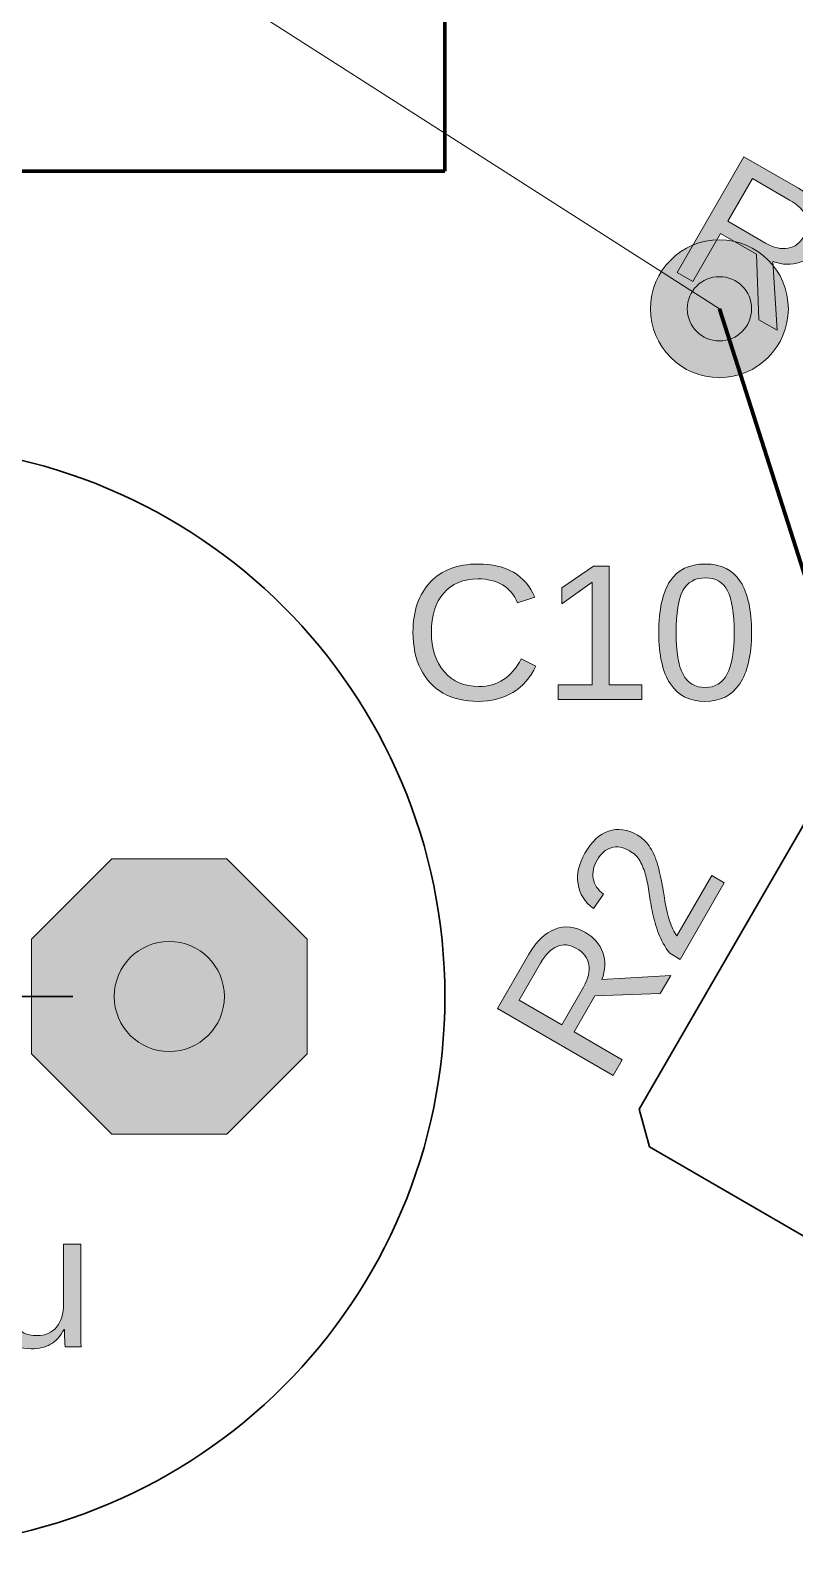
# Model space of a CAD drawing. Header units: millimetres. Extents: x 62.1 to 137.4, y 80.8 to 158.7.
# Drawn here: x 105.05 to 111.98, y 91.37 to 105.14 of the extents above; entities that cross this region are included whole.
import ezdxf

# ---------------------------------------------------------------- set-up
doc = ezdxf.new("R2010")
doc.units = ezdxf.units.MM
doc.header["$MEASUREMENT"] = 0
doc.layers.add('レイヤー 1', color=7, linetype='Continuous', lineweight=0)

# ---------------------------------------------------------------- blocks, each defined once
blk = doc.blocks.new('Block_12')
at = {"layer": 'レイヤー 1'}
h = blk.add_hatch(color=253, dxfattribs=at)
h.dxf.hatch_style = 2
edge = h.paths.add_edge_path()
edge.add_spline(control_points=[(110.004, 96.807), (109.943, 96.842), (109.885, 96.848), (109.829, 96.825), (109.773, 96.802), (109.723, 96.752), (109.678, 96.674), (109.678, 96.674), (109.483, 96.337), (109.483, 96.337), (109.483, 96.337), (109.87, 96.113), (109.87, 96.113), (109.87, 96.113), (110.068, 96.456), (110.068, 96.456), (110.111, 96.531), (110.128, 96.599), (110.116, 96.66), (110.105, 96.722), (110.068, 96.77), (110.004, 96.807)], knot_values=[0, 0, 0, 0, 1, 1, 1, 2, 2, 2, 3, 3, 3, 4, 4, 4, 5, 5, 5, 6, 6, 6, 7, 7, 7, 7], degree=3, periodic=0)
edge = h.paths.add_edge_path()
edge.add_spline(control_points=[(110.764, 96.396), (110.764, 96.396), (110.171, 96.375), (110.171, 96.375), (110.171, 96.375), (109.982, 96.048), (109.982, 96.048), (109.982, 96.048), (110.418, 95.796), (110.418, 95.796), (110.418, 95.796), (110.336, 95.654), (110.336, 95.654), (110.336, 95.654), (109.287, 96.26), (109.287, 96.26), (109.287, 96.26), (109.572, 96.754), (109.572, 96.754), (109.64, 96.872), (109.719, 96.948), (109.809, 96.982), (109.899, 97.016), (109.991, 97.005), (110.086, 96.951), (110.164, 96.906), (110.216, 96.845), (110.243, 96.769), (110.27, 96.693), (110.267, 96.611), (110.235, 96.523), (110.235, 96.523), (110.859, 96.56), (110.859, 96.56), (110.859, 96.56), (110.764, 96.396), (110.764, 96.396)], knot_values=[0, 0, 0, 0, 1, 1, 1, 2, 2, 2, 3, 3, 3, 4, 4, 4, 5, 5, 5, 6, 6, 6, 7, 7, 7, 8, 8, 8, 9, 9, 9, 10, 10, 10, 11, 11, 11, 12, 12, 12, 12], degree=3, periodic=0)
for points, knots in [([(110.764, 96.396), (110.764, 96.396), (110.171, 96.375), (110.171, 96.375), (110.171, 96.375), (109.982, 96.048), (109.982, 96.048), (109.982, 96.048), (110.418, 95.796), (110.418, 95.796), (110.418, 95.796), (110.336, 95.654), (110.336, 95.654), (110.336, 95.654), (109.287, 96.26), (109.287, 96.26), (109.287, 96.26), (109.572, 96.754), (109.572, 96.754), (109.64, 96.872), (109.719, 96.948), (109.809, 96.982), (109.899, 97.016), (109.991, 97.005), (110.086, 96.951), (110.164, 96.906), (110.216, 96.845), (110.243, 96.769), (110.27, 96.693), (110.267, 96.611), (110.235, 96.523), (110.235, 96.523), (110.859, 96.56), (110.859, 96.56), (110.859, 96.56), (110.764, 96.396), (110.764, 96.396)], [0, 0, 0, 0, 1, 1, 1, 2, 2, 2, 3, 3, 3, 4, 4, 4, 5, 5, 5, 6, 6, 6, 7, 7, 7, 8, 8, 8, 9, 9, 9, 10, 10, 10, 11, 11, 11, 12, 12, 12, 12]), ([(110.004, 96.807), (109.943, 96.842), (109.885, 96.848), (109.829, 96.825), (109.773, 96.802), (109.723, 96.752), (109.678, 96.674), (109.678, 96.674), (109.483, 96.337), (109.483, 96.337), (109.483, 96.337), (109.87, 96.113), (109.87, 96.113), (109.87, 96.113), (110.068, 96.456), (110.068, 96.456), (110.111, 96.531), (110.128, 96.599), (110.116, 96.66), (110.105, 96.722), (110.068, 96.77), (110.004, 96.807)], [0, 0, 0, 0, 1, 1, 1, 2, 2, 2, 3, 3, 3, 4, 4, 4, 5, 5, 5, 6, 6, 6, 7, 7, 7, 7])]:
    blk.add_open_spline(points, degree=3, knots=knots, dxfattribs=at)
blk = doc.blocks.new('Block_13')
at = {"layer": 'レイヤー 1'}
h = blk.add_hatch(color=253, dxfattribs=at)
h.dxf.hatch_style = 2
edge = h.paths.add_edge_path()
edge.add_spline(control_points=[(110.944, 96.707), (110.944, 96.707), (110.85, 96.762), (110.85, 96.762), (110.806, 96.821), (110.773, 96.881), (110.749, 96.943), (110.726, 97.006), (110.708, 97.067), (110.695, 97.128), (110.682, 97.189), (110.672, 97.248), (110.664, 97.305), (110.656, 97.363), (110.646, 97.416), (110.633, 97.466), (110.621, 97.515), (110.603, 97.56), (110.581, 97.599), (110.559, 97.638), (110.526, 97.67), (110.483, 97.694), (110.426, 97.728), (110.371, 97.737), (110.32, 97.721), (110.269, 97.706), (110.225, 97.668), (110.191, 97.608), (110.158, 97.551), (110.146, 97.495), (110.156, 97.44), (110.166, 97.385), (110.197, 97.338), (110.249, 97.299), (110.249, 97.299), (110.157, 97.169), (110.157, 97.169), (110.079, 97.227), (110.033, 97.302), (110.018, 97.392), (110.005, 97.482), (110.025, 97.575), (110.081, 97.671), (110.142, 97.777), (110.214, 97.844), (110.296, 97.872), (110.379, 97.9), (110.466, 97.888), (110.558, 97.835), (110.599, 97.811), (110.634, 97.779), (110.663, 97.737), (110.693, 97.695), (110.717, 97.644), (110.736, 97.584), (110.755, 97.524), (110.777, 97.418), (110.802, 97.265), (110.815, 97.181), (110.831, 97.111), (110.849, 97.056), (110.867, 97), (110.889, 96.955), (110.916, 96.92), (110.916, 96.92), (111.232, 97.468), (111.232, 97.468), (111.232, 97.468), (111.345, 97.402), (111.345, 97.402), (111.345, 97.402), (110.944, 96.707), (110.944, 96.707)], knot_values=[0, 0, 0, 0, 1, 1, 1, 2, 2, 2, 3, 3, 3, 4, 4, 4, 5, 5, 5, 6, 6, 6, 7, 7, 7, 8, 8, 8, 9, 9, 9, 10, 10, 10, 11, 11, 11, 12, 12, 12, 13, 13, 13, 14, 14, 14, 15, 15, 15, 16, 16, 16, 17, 17, 17, 18, 18, 18, 19, 19, 19, 20, 20, 20, 21, 21, 21, 22, 22, 22, 23, 23, 23, 24, 24, 24, 24], degree=3, periodic=0)
blk.add_open_spline([(110.944, 96.707), (110.944, 96.707), (110.85, 96.762), (110.85, 96.762), (110.806, 96.821), (110.773, 96.881), (110.749, 96.943), (110.726, 97.006), (110.708, 97.067), (110.695, 97.128), (110.682, 97.189), (110.672, 97.248), (110.664, 97.305), (110.656, 97.363), (110.646, 97.416), (110.633, 97.466), (110.621, 97.515), (110.603, 97.56), (110.581, 97.599), (110.559, 97.638), (110.526, 97.67), (110.483, 97.694), (110.426, 97.728), (110.371, 97.737), (110.32, 97.721), (110.269, 97.706), (110.225, 97.668), (110.191, 97.608), (110.158, 97.551), (110.146, 97.495), (110.156, 97.44), (110.166, 97.385), (110.197, 97.338), (110.249, 97.299), (110.249, 97.299), (110.157, 97.169), (110.157, 97.169), (110.079, 97.227), (110.033, 97.302), (110.018, 97.392), (110.005, 97.482), (110.025, 97.575), (110.081, 97.671), (110.142, 97.777), (110.214, 97.844), (110.296, 97.872), (110.379, 97.9), (110.466, 97.888), (110.558, 97.835), (110.599, 97.811), (110.634, 97.779), (110.663, 97.737), (110.693, 97.695), (110.717, 97.644), (110.736, 97.584), (110.755, 97.524), (110.777, 97.418), (110.802, 97.265), (110.815, 97.181), (110.831, 97.111), (110.849, 97.056), (110.867, 97), (110.889, 96.955), (110.916, 96.92), (110.916, 96.92), (111.232, 97.468), (111.232, 97.468), (111.232, 97.468), (111.345, 97.402), (111.345, 97.402), (111.345, 97.402), (110.944, 96.707), (110.944, 96.707)], degree=3, knots=[0, 0, 0, 0, 1, 1, 1, 2, 2, 2, 3, 3, 3, 4, 4, 4, 5, 5, 5, 6, 6, 6, 7, 7, 7, 8, 8, 8, 9, 9, 9, 10, 10, 10, 11, 11, 11, 12, 12, 12, 13, 13, 13, 14, 14, 14, 15, 15, 15, 16, 16, 16, 17, 17, 17, 18, 18, 18, 19, 19, 19, 20, 20, 20, 21, 21, 21, 22, 22, 22, 23, 23, 23, 24, 24, 24, 24], dxfattribs=at)
blk = doc.blocks.new('Block_16')
at = {"layer": 'レイヤー 1'}
h = blk.add_hatch(color=253, dxfattribs=at)
h.dxf.hatch_style = 2
edge = h.paths.add_edge_path()
edge.add_spline(control_points=[(112.071, 103.274), (112.107, 103.335), (112.113, 103.394), (112.09, 103.45), (112.067, 103.505), (112.016, 103.556), (111.938, 103.601), (111.938, 103.601), (111.601, 103.796), (111.601, 103.796), (111.601, 103.796), (111.377, 103.409), (111.377, 103.409), (111.377, 103.409), (111.721, 103.21), (111.721, 103.21), (111.796, 103.167), (111.864, 103.151), (111.925, 103.163), (111.986, 103.174), (112.035, 103.211), (112.071, 103.274)], knot_values=[0, 0, 0, 0, 1, 1, 1, 2, 2, 2, 3, 3, 3, 4, 4, 4, 5, 5, 5, 6, 6, 6, 7, 7, 7, 7], degree=3, periodic=0)
edge = h.paths.add_edge_path()
edge.add_spline(control_points=[(111.66, 102.514), (111.66, 102.514), (111.639, 103.108), (111.639, 103.108), (111.639, 103.108), (111.312, 103.296), (111.312, 103.296), (111.312, 103.296), (111.061, 102.86), (111.061, 102.86), (111.061, 102.86), (110.918, 102.943), (110.918, 102.943), (110.918, 102.943), (111.524, 103.992), (111.524, 103.992), (111.524, 103.992), (112.018, 103.707), (112.018, 103.707), (112.136, 103.639), (112.213, 103.56), (112.246, 103.47), (112.28, 103.379), (112.27, 103.287), (112.215, 103.193), (112.17, 103.115), (112.11, 103.062), (112.033, 103.036), (111.957, 103.009), (111.875, 103.011), (111.787, 103.043), (111.787, 103.043), (111.824, 102.419), (111.824, 102.419), (111.824, 102.419), (111.66, 102.514), (111.66, 102.514)], knot_values=[0, 0, 0, 0, 1, 1, 1, 2, 2, 2, 3, 3, 3, 4, 4, 4, 5, 5, 5, 6, 6, 6, 7, 7, 7, 8, 8, 8, 9, 9, 9, 10, 10, 10, 11, 11, 11, 12, 12, 12, 12], degree=3, periodic=0)
for points, knots in [([(111.66, 102.514), (111.66, 102.514), (111.639, 103.108), (111.639, 103.108), (111.639, 103.108), (111.312, 103.296), (111.312, 103.296), (111.312, 103.296), (111.061, 102.86), (111.061, 102.86), (111.061, 102.86), (110.918, 102.943), (110.918, 102.943), (110.918, 102.943), (111.524, 103.992), (111.524, 103.992), (111.524, 103.992), (112.018, 103.707), (112.018, 103.707), (112.136, 103.639), (112.213, 103.56), (112.246, 103.47), (112.28, 103.379), (112.27, 103.287), (112.215, 103.193), (112.17, 103.115), (112.11, 103.062), (112.033, 103.036), (111.957, 103.009), (111.875, 103.011), (111.787, 103.043), (111.787, 103.043), (111.824, 102.419), (111.824, 102.419), (111.824, 102.419), (111.66, 102.514), (111.66, 102.514)], [0, 0, 0, 0, 1, 1, 1, 2, 2, 2, 3, 3, 3, 4, 4, 4, 5, 5, 5, 6, 6, 6, 7, 7, 7, 8, 8, 8, 9, 9, 9, 10, 10, 10, 11, 11, 11, 12, 12, 12, 12]), ([(112.071, 103.274), (112.107, 103.335), (112.113, 103.394), (112.09, 103.45), (112.067, 103.505), (112.016, 103.556), (111.938, 103.601), (111.938, 103.601), (111.601, 103.796), (111.601, 103.796), (111.601, 103.796), (111.377, 103.409), (111.377, 103.409), (111.377, 103.409), (111.721, 103.21), (111.721, 103.21), (111.796, 103.167), (111.864, 103.151), (111.925, 103.163), (111.986, 103.174), (112.035, 103.211), (112.071, 103.274)], [0, 0, 0, 0, 1, 1, 1, 2, 2, 2, 3, 3, 3, 4, 4, 4, 5, 5, 5, 6, 6, 6, 7, 7, 7, 7])]:
    blk.add_open_spline(points, degree=3, knots=knots, dxfattribs=at)
blk = doc.blocks.new('Block_72')
at = {"layer": 'レイヤー 1'}
h = blk.add_hatch(color=253, dxfattribs=at)
h.dxf.hatch_style = 2
edge = h.paths.add_edge_path()
edge.add_spline(control_points=[(109.112, 100.162), (108.978, 100.162), (108.873, 100.119), (108.799, 100.032), (108.724, 99.946), (108.687, 99.828), (108.687, 99.678), (108.687, 99.529), (108.726, 99.41), (108.803, 99.319), (108.881, 99.229), (108.986, 99.184), (109.119, 99.184), (109.288, 99.184), (109.416, 99.268), (109.502, 99.436), (109.502, 99.436), (109.636, 99.369), (109.636, 99.369), (109.586, 99.265), (109.516, 99.185), (109.426, 99.131), (109.335, 99.076), (109.23, 99.049), (109.111, 99.049), (108.989, 99.049), (108.883, 99.074), (108.794, 99.125), (108.705, 99.176), (108.637, 99.248), (108.59, 99.343), (108.543, 99.437), (108.52, 99.549), (108.52, 99.678), (108.52, 99.871), (108.572, 100.022), (108.677, 100.132), (108.781, 100.241), (108.925, 100.296), (109.11, 100.296), (109.239, 100.296), (109.347, 100.271), (109.433, 100.221), (109.52, 100.17), (109.584, 100.095), (109.625, 99.996), (109.625, 99.996), (109.469, 99.944), (109.469, 99.944), (109.441, 100.015), (109.396, 100.069), (109.333, 100.106), (109.271, 100.143), (109.197, 100.162), (109.112, 100.162)], knot_values=[0, 0, 0, 0, 1, 1, 1, 2, 2, 2, 3, 3, 3, 4, 4, 4, 5, 5, 5, 6, 6, 6, 7, 7, 7, 8, 8, 8, 9, 9, 9, 10, 10, 10, 11, 11, 11, 12, 12, 12, 13, 13, 13, 14, 14, 14, 15, 15, 15, 16, 16, 16, 17, 17, 17, 18, 18, 18, 18], degree=3, periodic=0)
blk.add_open_spline([(109.112, 100.162), (108.978, 100.162), (108.873, 100.119), (108.799, 100.032), (108.724, 99.946), (108.687, 99.828), (108.687, 99.678), (108.687, 99.529), (108.726, 99.41), (108.803, 99.319), (108.881, 99.229), (108.986, 99.184), (109.119, 99.184), (109.288, 99.184), (109.416, 99.268), (109.502, 99.436), (109.502, 99.436), (109.636, 99.369), (109.636, 99.369), (109.586, 99.265), (109.516, 99.185), (109.426, 99.131), (109.335, 99.076), (109.23, 99.049), (109.111, 99.049), (108.989, 99.049), (108.883, 99.074), (108.794, 99.125), (108.705, 99.176), (108.637, 99.248), (108.59, 99.343), (108.543, 99.437), (108.52, 99.549), (108.52, 99.678), (108.52, 99.871), (108.572, 100.022), (108.677, 100.132), (108.781, 100.241), (108.925, 100.296), (109.11, 100.296), (109.239, 100.296), (109.347, 100.271), (109.433, 100.221), (109.52, 100.17), (109.584, 100.095), (109.625, 99.996), (109.625, 99.996), (109.469, 99.944), (109.469, 99.944), (109.441, 100.015), (109.396, 100.069), (109.333, 100.106), (109.271, 100.143), (109.197, 100.162), (109.112, 100.162)], degree=3, knots=[0, 0, 0, 0, 1, 1, 1, 2, 2, 2, 3, 3, 3, 4, 4, 4, 5, 5, 5, 6, 6, 6, 7, 7, 7, 8, 8, 8, 9, 9, 9, 10, 10, 10, 11, 11, 11, 12, 12, 12, 13, 13, 13, 14, 14, 14, 15, 15, 15, 16, 16, 16, 17, 17, 17, 18, 18, 18, 18], dxfattribs=at)
blk = doc.blocks.new('Block_73')
at = {"layer": 'レイヤー 1'}
h = blk.add_hatch(color=253, dxfattribs=at)
h.dxf.hatch_style = 2
edge = h.paths.add_edge_path()
edge.add_spline(control_points=[(109.837, 99.066), (109.837, 99.066), (109.837, 99.198), (109.837, 99.198), (109.837, 99.198), (110.146, 99.198), (110.146, 99.198), (110.146, 99.198), (110.146, 100.13), (110.146, 100.13), (110.146, 100.13), (109.872, 99.935), (109.872, 99.935), (109.872, 99.935), (109.872, 100.081), (109.872, 100.081), (109.872, 100.081), (110.158, 100.278), (110.158, 100.278), (110.158, 100.278), (110.301, 100.278), (110.301, 100.278), (110.301, 100.278), (110.301, 99.198), (110.301, 99.198), (110.301, 99.198), (110.596, 99.198), (110.596, 99.198), (110.596, 99.198), (110.596, 99.066), (110.596, 99.066), (110.596, 99.066), (109.837, 99.066), (109.837, 99.066)], knot_values=[0, 0, 0, 0, 1, 1, 1, 2, 2, 2, 3, 3, 3, 4, 4, 4, 5, 5, 5, 6, 6, 6, 7, 7, 7, 8, 8, 8, 9, 9, 9, 10, 10, 10, 11, 11, 11, 11], degree=3, periodic=0)
blk.add_open_spline([(109.837, 99.066), (109.837, 99.066), (109.837, 99.198), (109.837, 99.198), (109.837, 99.198), (110.146, 99.198), (110.146, 99.198), (110.146, 99.198), (110.146, 100.13), (110.146, 100.13), (110.146, 100.13), (109.872, 99.935), (109.872, 99.935), (109.872, 99.935), (109.872, 100.081), (109.872, 100.081), (109.872, 100.081), (110.158, 100.278), (110.158, 100.278), (110.158, 100.278), (110.301, 100.278), (110.301, 100.278), (110.301, 100.278), (110.301, 99.198), (110.301, 99.198), (110.301, 99.198), (110.596, 99.198), (110.596, 99.198), (110.596, 99.198), (110.596, 99.066), (110.596, 99.066), (110.596, 99.066), (109.837, 99.066), (109.837, 99.066)], degree=3, knots=[0, 0, 0, 0, 1, 1, 1, 2, 2, 2, 3, 3, 3, 4, 4, 4, 5, 5, 5, 6, 6, 6, 7, 7, 7, 8, 8, 8, 9, 9, 9, 10, 10, 10, 11, 11, 11, 11], dxfattribs=at)
blk = doc.blocks.new('Block_74')
at = {"layer": 'レイヤー 1'}
h = blk.add_hatch(color=253, dxfattribs=at)
h.dxf.hatch_style = 2
edge = h.paths.add_edge_path()
edge.add_spline(control_points=[(111.436, 99.672), (111.436, 99.847), (111.416, 99.974), (111.375, 100.053), (111.335, 100.131), (111.268, 100.171), (111.175, 100.171), (111.08, 100.171), (111.012, 100.132), (110.97, 100.055), (110.928, 99.977), (110.908, 99.85), (110.908, 99.672), (110.908, 99.501), (110.929, 99.374), (110.971, 99.295), (111.013, 99.215), (111.08, 99.175), (111.172, 99.175), (111.263, 99.175), (111.33, 99.216), (111.372, 99.298), (111.415, 99.379), (111.436, 99.504), (111.436, 99.672)], knot_values=[0, 0, 0, 0, 1, 1, 1, 2, 2, 2, 3, 3, 3, 4, 4, 4, 5, 5, 5, 6, 6, 6, 7, 7, 7, 8, 8, 8, 8], degree=3, periodic=0)
edge = h.paths.add_edge_path()
edge.add_spline(control_points=[(111.593, 99.672), (111.593, 99.47), (111.558, 99.316), (111.486, 99.209), (111.415, 99.102), (111.309, 99.049), (111.17, 99.049), (111.031, 99.049), (110.926, 99.102), (110.856, 99.208), (110.786, 99.314), (110.751, 99.469), (110.751, 99.672), (110.751, 99.881), (110.785, 100.037), (110.853, 100.141), (110.921, 100.244), (111.029, 100.296), (111.175, 100.296), (111.318, 100.296), (111.423, 100.244), (111.491, 100.139), (111.559, 100.034), (111.593, 99.878), (111.593, 99.672)], knot_values=[0, 0, 0, 0, 1, 1, 1, 2, 2, 2, 3, 3, 3, 4, 4, 4, 5, 5, 5, 6, 6, 6, 7, 7, 7, 8, 8, 8, 8], degree=3, periodic=0)
for points in [[(111.593, 99.672), (111.593, 99.47), (111.558, 99.316), (111.486, 99.209), (111.415, 99.102), (111.309, 99.049), (111.17, 99.049), (111.031, 99.049), (110.926, 99.102), (110.856, 99.208), (110.786, 99.314), (110.751, 99.469), (110.751, 99.672), (110.751, 99.881), (110.785, 100.037), (110.853, 100.141), (110.921, 100.244), (111.029, 100.296), (111.175, 100.296), (111.318, 100.296), (111.423, 100.244), (111.491, 100.139), (111.559, 100.034), (111.593, 99.878), (111.593, 99.672)], [(111.436, 99.672), (111.436, 99.847), (111.416, 99.974), (111.375, 100.053), (111.335, 100.131), (111.268, 100.171), (111.175, 100.171), (111.08, 100.171), (111.012, 100.132), (110.97, 100.055), (110.928, 99.977), (110.908, 99.85), (110.908, 99.672), (110.908, 99.501), (110.929, 99.374), (110.971, 99.295), (111.013, 99.215), (111.08, 99.175), (111.172, 99.175), (111.263, 99.175), (111.33, 99.216), (111.372, 99.298), (111.415, 99.379), (111.436, 99.504), (111.436, 99.672)]]:
    blk.add_open_spline(points, degree=3, knots=[0, 0, 0, 0, 1, 1, 1, 2, 2, 2, 3, 3, 3, 4, 4, 4, 5, 5, 5, 6, 6, 6, 7, 7, 7, 8, 8, 8, 8], dxfattribs=at)
blk = doc.blocks.new('Block_157')
at = {"layer": 'レイヤー 1'}
h = blk.add_hatch(color=253, dxfattribs=at)
h.dxf.hatch_style = 2
edge = h.paths.add_edge_path()
edge.add_spline(control_points=[(104.916, 94.12), (104.916, 94.12), (104.916, 93.53), (104.916, 93.53), (104.916, 93.469), (104.922, 93.421), (104.934, 93.387), (104.947, 93.353), (104.966, 93.329), (104.992, 93.314), (105.018, 93.299), (105.057, 93.291), (105.108, 93.291), (105.183, 93.291), (105.241, 93.317), (105.285, 93.368), (105.327, 93.419), (105.349, 93.49), (105.349, 93.581), (105.349, 93.581), (105.349, 94.12), (105.349, 94.12), (105.349, 94.12), (105.504, 94.12), (105.504, 94.12), (105.504, 94.12), (105.504, 93.388), (105.504, 93.388), (105.504, 93.279), (105.505, 93.213), (105.509, 93.189), (105.509, 93.189), (105.363, 93.189), (105.363, 93.189), (105.362, 93.192), (105.361, 93.2), (105.361, 93.212), (105.36, 93.225), (105.36, 93.239), (105.359, 93.256), (105.358, 93.272), (105.357, 93.303), (105.356, 93.348), (105.356, 93.348), (105.353, 93.348), (105.353, 93.348), (105.318, 93.284), (105.277, 93.239), (105.23, 93.212), (105.183, 93.185), (105.125, 93.172), (105.055, 93.172), (104.953, 93.172), (104.879, 93.197), (104.831, 93.248), (104.784, 93.299), (104.761, 93.383), (104.761, 93.5), (104.761, 93.5), (104.761, 94.12), (104.761, 94.12), (104.761, 94.12), (104.916, 94.12), (104.916, 94.12)], knot_values=[0, 0, 0, 0, 1, 1, 1, 2, 2, 2, 3, 3, 3, 4, 4, 4, 5, 5, 5, 6, 6, 6, 7, 7, 7, 8, 8, 8, 9, 9, 9, 10, 10, 10, 11, 11, 11, 12, 12, 12, 13, 13, 13, 14, 14, 14, 15, 15, 15, 16, 16, 16, 17, 17, 17, 18, 18, 18, 19, 19, 19, 20, 20, 20, 21, 21, 21, 21], degree=3, periodic=0)
blk.add_open_spline([(104.916, 94.12), (104.916, 94.12), (104.916, 93.53), (104.916, 93.53), (104.916, 93.469), (104.922, 93.421), (104.934, 93.387), (104.947, 93.353), (104.966, 93.329), (104.992, 93.314), (105.018, 93.299), (105.057, 93.291), (105.108, 93.291), (105.183, 93.291), (105.241, 93.317), (105.285, 93.368), (105.327, 93.419), (105.349, 93.49), (105.349, 93.581), (105.349, 93.581), (105.349, 94.12), (105.349, 94.12), (105.349, 94.12), (105.504, 94.12), (105.504, 94.12), (105.504, 94.12), (105.504, 93.388), (105.504, 93.388), (105.504, 93.279), (105.505, 93.213), (105.509, 93.189), (105.509, 93.189), (105.363, 93.189), (105.363, 93.189), (105.362, 93.192), (105.361, 93.2), (105.361, 93.212), (105.36, 93.225), (105.36, 93.239), (105.359, 93.256), (105.358, 93.272), (105.357, 93.303), (105.356, 93.348), (105.356, 93.348), (105.353, 93.348), (105.353, 93.348), (105.318, 93.284), (105.277, 93.239), (105.23, 93.212), (105.183, 93.185), (105.125, 93.172), (105.055, 93.172), (104.953, 93.172), (104.879, 93.197), (104.831, 93.248), (104.784, 93.299), (104.761, 93.383), (104.761, 93.5), (104.761, 93.5), (104.761, 94.12), (104.761, 94.12), (104.761, 94.12), (104.916, 94.12), (104.916, 94.12)], degree=3, knots=[0, 0, 0, 0, 1, 1, 1, 2, 2, 2, 3, 3, 3, 4, 4, 4, 5, 5, 5, 6, 6, 6, 7, 7, 7, 8, 8, 8, 9, 9, 9, 10, 10, 10, 11, 11, 11, 12, 12, 12, 13, 13, 13, 14, 14, 14, 15, 15, 15, 16, 16, 16, 17, 17, 17, 18, 18, 18, 19, 19, 19, 20, 20, 20, 21, 21, 21, 21], dxfattribs=at)

msp = doc.modelspace()

# ---------------------------------------------------------------- hatches: boundary and pattern name
at = {"layer": 'レイヤー 1'}
h = msp.add_hatch(color=122, dxfattribs=at)
edge = h.paths.add_edge_path()
edge.add_spline(control_points=[(111.927, 102.614), (111.927, 102.268), (111.647, 101.988), (111.301, 101.988), (110.956, 101.988), (110.676, 102.268), (110.676, 102.614), (110.676, 102.959), (110.956, 103.239), (111.301, 103.239), (111.647, 103.239), (111.927, 102.959), (111.927, 102.614)], knot_values=[0, 0, 0, 0, 1, 1, 1, 2, 2, 2, 3, 3, 3, 4, 4, 4, 4], degree=3, periodic=0)
h = msp.add_hatch(color=122, dxfattribs=at)
edge = h.paths.add_edge_path()
edge.add_spline(control_points=[(111.927, 102.614), (111.927, 102.268), (111.647, 101.988), (111.301, 101.988), (110.956, 101.988), (110.676, 102.268), (110.676, 102.614), (110.676, 102.959), (110.956, 103.239), (111.301, 103.239), (111.647, 103.239), (111.927, 102.959), (111.927, 102.614)], knot_values=[0, 0, 0, 0, 1, 1, 1, 2, 2, 2, 3, 3, 3, 4, 4, 4, 4], degree=3, periodic=0)
h = msp.add_hatch(color=122, dxfattribs=at)
h.dxf.hatch_style = 2
h.paths.add_polyline_path([(107.559, 95.848), (106.83, 95.119), (105.787, 95.119), (105.057, 95.848), (105.057, 96.891), (105.787, 97.62), (106.83, 97.62), (107.559, 96.891)])
h = msp.add_hatch(color=122, dxfattribs=at)
h.dxf.hatch_style = 2
h.paths.add_polyline_path([(107.559, 95.848), (106.83, 95.119), (105.787, 95.119), (105.057, 95.848), (105.057, 96.891), (105.787, 97.62), (106.83, 97.62), (107.559, 96.891)])

# ---------------------------------------------------------------- linework, layer by layer
at = {"layer": 'レイヤー 1', "color": 140, "lineweight": 211}
for p, q in [((108.81, 103.864), (108.81, 121.377)), ((98.803, 103.864), (108.81, 103.864)), ((112.896, 97.62), (111.301, 102.614))]:
    msp.add_line(p, q, dxfattribs=at)
at = {"layer": 'レイヤー 1', "color": 52, "lineweight": 0}
msp.add_line((101.263, 109.035), (111.301, 102.614), dxfattribs=at)
at = {"layer": 'レイヤー 1', "color": 253, "lineweight": 30}
for p, q in [((113.699, 100.758), (110.572, 95.348)), ((104.932, 96.37), (105.433, 96.37)), ((110.572, 95.348), (110.666, 95.004)), ((110.666, 95.004), (113.584, 93.315))]:
    msp.add_line(p, q, dxfattribs=at)
at = {"layer": 'レイヤー 1'}
msp.add_lwpolyline([(107.559, 95.848), (106.83, 95.119), (105.787, 95.119), (105.057, 95.848), (105.057, 96.891), (105.787, 97.62), (106.83, 97.62), (107.559, 96.891)], close=True, dxfattribs=at)
msp.add_lwpolyline([(107.559, 95.848), (106.83, 95.119), (105.787, 95.119), (105.057, 95.848), (105.057, 96.891), (105.787, 97.62), (106.83, 97.62), (107.559, 96.891)], close=True, dxfattribs=at)
at = {"layer": 'レイヤー 1', "color": 122, "lineweight": 0}
msp.add_lwpolyline([(107.559, 95.848), (106.83, 95.119), (105.787, 95.119), (105.057, 95.848), (105.057, 96.891), (105.787, 97.62), (106.83, 97.62), (107.559, 96.891)], close=True, dxfattribs=at)
msp.add_lwpolyline([(107.559, 95.848), (106.83, 95.119), (105.787, 95.119), (105.057, 95.848), (105.057, 96.891), (105.787, 97.62), (106.83, 97.62), (107.559, 96.891)], close=True, dxfattribs=at)
at = {"layer": 'レイヤー 1', "color": 253, "lineweight": 30}
msp.add_circle((103.807, 96.37), 5.003, dxfattribs=at)
at = {"layer": 'レイヤー 1'}
msp.add_circle((106.308, 96.37), 0.5, dxfattribs=at)
msp.add_circle((106.308, 96.37), 0.5, dxfattribs=at)
at = {"layer": 'レイヤー 1', "color": 7, "lineweight": 0}
msp.add_circle((106.308, 96.37), 0.5, dxfattribs=at)
msp.add_circle((106.308, 96.37), 0.5, dxfattribs=at)
at = {"layer": 'レイヤー 1'}
for points in [[(111.927, 102.614), (111.927, 102.268), (111.647, 101.988), (111.301, 101.988), (110.956, 101.988), (110.676, 102.268), (110.676, 102.614), (110.676, 102.959), (110.956, 103.239), (111.301, 103.239), (111.647, 103.239), (111.927, 102.959), (111.927, 102.614)], [(111.927, 102.614), (111.927, 102.268), (111.647, 101.988), (111.301, 101.988), (110.956, 101.988), (110.676, 102.268), (110.676, 102.614), (110.676, 102.959), (110.956, 103.239), (111.301, 103.239), (111.647, 103.239), (111.927, 102.959), (111.927, 102.614)], [(111.593, 102.614), (111.593, 102.452), (111.463, 102.322), (111.301, 102.322), (111.14, 102.322), (111.01, 102.452), (111.01, 102.614), (111.01, 102.775), (111.14, 102.905), (111.301, 102.905), (111.463, 102.905), (111.593, 102.775), (111.593, 102.614)], [(111.593, 102.614), (111.593, 102.452), (111.463, 102.322), (111.301, 102.322), (111.14, 102.322), (111.01, 102.452), (111.01, 102.614), (111.01, 102.775), (111.14, 102.905), (111.301, 102.905), (111.463, 102.905), (111.593, 102.775), (111.593, 102.614)]]:
    msp.add_open_spline(points, degree=3, knots=[0, 0, 0, 0, 1, 1, 1, 2, 2, 2, 3, 3, 3, 4, 4, 4, 4], dxfattribs=at)
at = {"layer": 'レイヤー 1', "color": 122, "lineweight": 0}
msp.add_open_spline([(111.927, 102.614), (111.927, 102.268), (111.647, 101.988), (111.301, 101.988), (110.956, 101.988), (110.676, 102.268), (110.676, 102.614), (110.676, 102.959), (110.956, 103.239), (111.301, 103.239), (111.647, 103.239), (111.927, 102.959), (111.927, 102.614)], degree=3, knots=[0, 0, 0, 0, 1, 1, 1, 2, 2, 2, 3, 3, 3, 4, 4, 4, 4], dxfattribs=at)
msp.add_open_spline([(111.927, 102.614), (111.927, 102.268), (111.647, 101.988), (111.301, 101.988), (110.956, 101.988), (110.676, 102.268), (110.676, 102.614), (110.676, 102.959), (110.956, 103.239), (111.301, 103.239), (111.647, 103.239), (111.927, 102.959), (111.927, 102.614)], degree=3, knots=[0, 0, 0, 0, 1, 1, 1, 2, 2, 2, 3, 3, 3, 4, 4, 4, 4], dxfattribs=at)
at = {"layer": 'レイヤー 1', "color": 7, "lineweight": 0}
msp.add_open_spline([(111.593, 102.614), (111.593, 102.452), (111.463, 102.322), (111.301, 102.322), (111.14, 102.322), (111.01, 102.452), (111.01, 102.614), (111.01, 102.775), (111.14, 102.905), (111.301, 102.905), (111.463, 102.905), (111.593, 102.775), (111.593, 102.614)], degree=3, knots=[0, 0, 0, 0, 1, 1, 1, 2, 2, 2, 3, 3, 3, 4, 4, 4, 4], dxfattribs=at)
msp.add_open_spline([(111.593, 102.614), (111.593, 102.452), (111.463, 102.322), (111.301, 102.322), (111.14, 102.322), (111.01, 102.452), (111.01, 102.614), (111.01, 102.775), (111.14, 102.905), (111.301, 102.905), (111.463, 102.905), (111.593, 102.775), (111.593, 102.614)], degree=3, knots=[0, 0, 0, 0, 1, 1, 1, 2, 2, 2, 3, 3, 3, 4, 4, 4, 4], dxfattribs=at)

# ---------------------------------------------------------------- block references
at = {"layer": 'レイヤー 1'}
for name in ['Block_16', 'Block_72', 'Block_74', 'Block_73', 'Block_13', 'Block_12', 'Block_157']:
    msp.add_blockref(name, (0, 0), dxfattribs=at)

doc.saveas('drawing.dxf')
